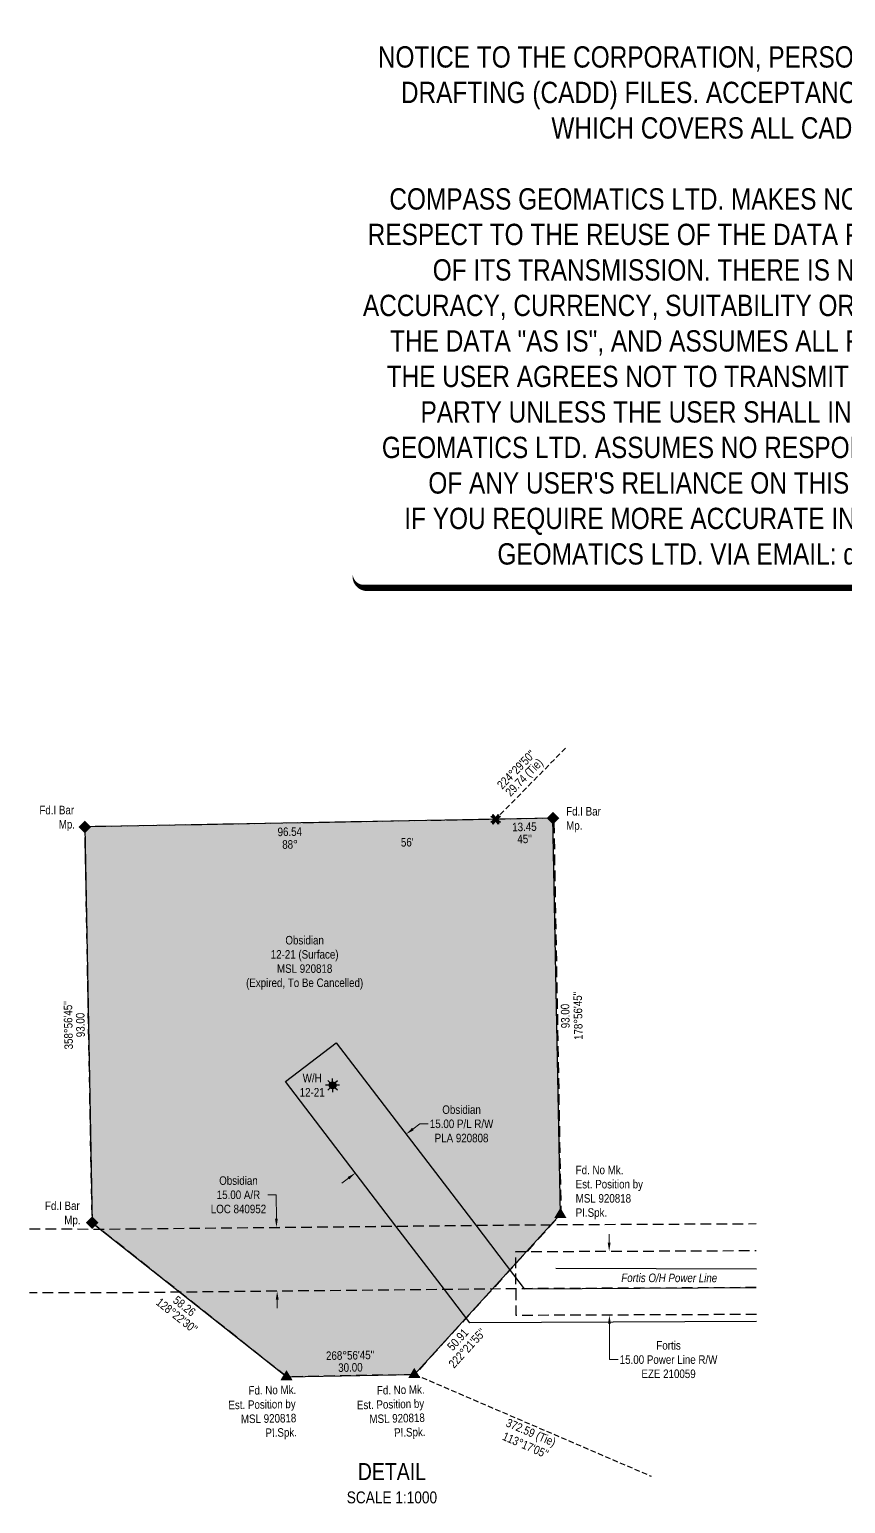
# Model space of a CAD drawing. Extents: x 583702 to 585722, y 5929029 to 5930851.
# Drawn here: x 583702 to 584660, y 5929121 to 5930851 of the extents above; entities that cross this region are included whole.
import ezdxf
from ezdxf.enums import TextEntityAlignment as Align

# ---------------------------------------------------------------- set-up
doc = ezdxf.new("R2010")
doc.units = 0
doc.header["$LTSCALE"] = 5
doc.header["$PDSIZE"] = 0.5
for name, pattern in [('foc-ACCESSROAD', [3.75, 2.5, -1.25]), ('foc-FLOWLINE', [3.75, 2.5, -1.25]), ('foc-TIELINE', [1.875, 1.25, -0.625]), ('foc-TRAV', [1.875, 1.25, -0.625])]:
    doc.linetypes.add(name, pattern=pattern)
doc.layers.get('Defpoints').update_dxf_attribs({"color": 9})
for name, color, linetype in [('AS-POWER', 104, 'foc-POWER'), ('AS-POWER-T', 104, 'Continuous'), ('C-AR', 13, 'foc-ACCESSROAD'), ('C-RW', 13, 'Continuous'), ('C-WS', 13, 'foc-ACCESSROAD'), ('C-WS-S', 8, 'Continuous'), ('CG-SIGNATURES', 7, 'Continuous'), ('DETAIL-T', 7, 'Continuous'), ('F-EZE', 190, 'foc-FLOWLINE'), ('L-BD', 7, 'Continuous'), ('L-MON', 1, 'Continuous'), ('L-TIE', 7, 'foc-TIELINE'), ('P-PROPOSED', 10, 'Continuous'), ('P-PROPOSED-H', 21, 'Continuous'), ('P-TRAV', 4, 'foc-TRAV')]:
    doc.layers.add(name, color=color, linetype=linetype)
for name, color, linetype, lineweight in [('C-AR-T', 13, 'Continuous', 9), ('C-RW-T', 13, 'Continuous', 9), ('C-WS-T', 13, 'Continuous', 9), ('F-EZE-T', 190, 'Continuous', 9)]:
    doc.layers.add(name, color=color, linetype=linetype, lineweight=lineweight)
doc.layers.add('DISCLAIMER', color=7, linetype='Continuous', plot=False)
doc.styles.add('80', font='ARIALN.TTF', dxfattribs={"height": 10})
doc.styles.add('80CG', font='ARIALN.TTF', dxfattribs={"height": 10})
doc.styles.add('80L', font='ARIALN.TTF', dxfattribs={"height": 10})
doc.styles.add('foc-LtypeFont', font='ARIALN.TTF', dxfattribs={"height": 7.35})
doc.linetypes.add('foc-POWER', pattern='A,6,-1,["P",foc-LtypeFont,S=0.2,R=0,X=-0.625,Y=-0.75],-1.24,4', length=12.24)
doc.dimstyles.new('Compass 5 000', dxfattribs={"dimscale": 5, "dimtxt": 9, "dimasz": 2, "dimexe": 0.2, "dimexo": 0.0625, "dimgap": 0.5, "dimtad": 0, "dimtih": 1, "dimtoh": 1, "dimzin": 0, "dimdsep": 46, "dimtxsty": '80CG', "dimcen": 0.1, "dimse1": 1, "dimse2": 1, "dimclrd": 256, "dimclrt": 256, "dimaunit": 1, "dimadec": 4, "dimazin": 0, "dimtfac": 0.06, "dimtofl": 0, "dimtmove": 0, "dimatfit": 1, "dimfxl": 0.2, "dimtolj": 1, "dimtzin": 0, "dimlwd": -1, "dimarcsym": 0})

# ---------------------------------------------------------------- blocks, each defined once
blk = doc.blocks.new('GAS')
h = blk.add_hatch(color=255)
h.dxf.hatch_style = 1
edge = h.paths.add_edge_path()
edge.add_arc((0, 0), 0.9, 0, 360)
for p, q in [((-0.81, 0), (-1.62, 0)), ((-0.57, 0.57), (-1.14, 1.14)), ((0, 0.81), (0, 1.62)), ((0.57, 0.57), (1.14, 1.14)), ((1.62, 0), (0.81, 0)), ((-0.57, -0.57), (-1.14, -1.14)), ((0, -0.81), (0, -1.62)), ((1.14, -1.14), (0.57, -0.57))]:
    blk.add_line(p, q)
blk.add_circle((0, 0), 0.8)
blk = doc.blocks.new('TRIA')
blk.add_hatch(color=255).paths.add_polyline_path([(-0.04, 1.52), (-1.47, -0.87), (1.39, -0.87)])
blk = doc.blocks.new('TRIAA')
blk.add_blockref('TRIA', (0, 0))
blk = doc.blocks.new('TRIB')
at = {"color": 1}
blk.add_lwpolyline([(-1.12, -0.67), (-0.04, 1.13), (1.04, -0.67)], close=True, dxfattribs=at)
blk = doc.blocks.new('TRIBB')
blk.add_blockref('TRIB', (0, 0))
blk = doc.blocks.new('TRICC')
for name in ['TRIAA', 'TRIBB']:
    blk.add_blockref(name, (0, 0))
blk = doc.blocks.new('plspike')
blk.add_blockref('TRICC', (0, 0))
blk = doc.blocks.new('TEMP')
h = blk.add_hatch(color=255)
h.dxf.hatch_style = 1
h.paths.add_polyline_path([(0, 0.25), (-0.67, 1.15), (-0.67, 0.67), (-1.15, 0.67), (-0.25, 0), (-1.15, -0.67), (-0.67, -0.67), (-0.67, -1.15), (0, -0.25), (0.67, -1.15), (0.67, -0.67), (1.15, -0.67), (0.25, 0), (1.15, 0.67), (0.67, 0.67), (0.67, 1.15)])
h.paths.add_polyline_path([(0.57, 0.85), (0.57, 0.57), (0.85, 0.57), (0.08, 0), (0.85, -0.57), (0.57, -0.57), (0.57, -0.85), (0, -0.08), (-0.57, -0.85), (-0.57, -0.57), (-0.85, -0.57), (-0.08, 0), (-0.85, 0.57), (-0.57, 0.57), (-0.57, 0.85), (0, 0.08)], flags=16)
h = blk.add_hatch(color=1)
h.dxf.hatch_style = 1
h.paths.add_polyline_path([(0, 0.08), (-0.57, 0.85), (-0.57, 0.57), (-0.85, 0.57), (-0.08, 0), (-0.85, -0.57), (-0.57, -0.57), (-0.57, -0.85), (0, -0.08), (0.57, -0.85), (0.57, -0.57), (0.85, -0.57), (0.08, 0), (0.85, 0.57), (0.57, 0.57), (0.57, 0.85)])
at = {"color": 1}
for p, q in [((-0.08, 0), (0.08, 0)), ((0, 0.08), (0, -0.08))]:
    blk.add_line(p, q, dxfattribs=at)
at = {"color": 255, "flags": 128}
blk.add_lwpolyline([(-0.25, 0), (-1.15, 0.67), (-0.67, 0.67), (-0.67, 1.15), (0, 0.25), (0.67, 1.15), (0.67, 0.67), (1.15, 0.67), (0.25, 0), (1.15, -0.67), (0.67, -0.67), (0.67, -1.15), (0, -0.25), (-0.67, -1.15), (-0.67, -0.67), (-1.15, -0.67)], close=True, dxfattribs=at)
at = {"color": 1, "flags": 128}
blk.add_lwpolyline([(-0.08, 0), (-0.85, 0.57), (-0.57, 0.57), (-0.57, 0.85), (0, 0.08), (0.57, 0.85), (0.57, 0.57), (0.85, 0.57), (0.08, 0), (0.85, -0.57), (0.57, -0.57), (0.57, -0.85), (0, -0.08), (-0.57, -0.85), (-0.57, -0.57), (-0.85, -0.57)], close=True, dxfattribs=at)
blk = doc.blocks.new('*D49')
at = {"layer": 'Defpoints', "color": 0, "transparency": 16777216}
for p in [(584454.1, 5929417.4), (584382.9, 5929342.1), (584454.4, 5929342.4)]:
    blk.add_point(p, dxfattribs=at)
at = {"layer": 'F-EZE-T', "transparency": 16777216}
for p, q in [((584382.6, 5929427.1), (584382.6, 5929437.1)), ((584383, 5929332.1), (584383.1, 5929289.8)), ((584383.1, 5929289.8), (584393.1, 5929289.8))]:
    blk.add_line(p, q, dxfattribs=at)
for points in [[(584384.3, 5929427.2), (584380.9, 5929427.1), (584382.6, 5929417.1)], [(584384.6, 5929332.1), (584381.3, 5929332.1), (584382.9, 5929342.1)]]:
    blk.add_solid(points, dxfattribs=at)
at = {"layer": 'F-EZE-T', "transparency": 16777216, "insert": (584452.3, 5929289.8), "char_height": 10, "attachment_point": 5, "style": '80CG'}
blk.add_mtext('\\A1;Fortis\\P15.00 Power Line R/W\\PEZE 210059', dxfattribs=at)
blk = doc.blocks.new('*D50')
at = {"layer": 'C-RW-T', "transparency": 16777216}
for p, q in [((584152.3, 5929560.5), (584160.3, 5929566.6)), ((584160.3, 5929566.6), (584170.3, 5929566.6)), ((584076.8, 5929502.9), (584068.8, 5929496.8))]:
    blk.add_line(p, q, dxfattribs=at)
for points in [[(584151.3, 5929561.9), (584153.3, 5929559.2), (584144.4, 5929554.5)], [(584075.8, 5929504.2), (584077.8, 5929501.5), (584084.7, 5929508.9)]]:
    blk.add_solid(points, dxfattribs=at)
at = {"layer": 'Defpoints', "color": 0, "transparency": 16777216}
for p in [(584144.4, 5929554.5), (584160.8, 5929533), (584101.1, 5929487.5)]:
    blk.add_point(p, dxfattribs=at)
at = {"layer": 'C-RW-T', "transparency": 16777216, "insert": (584209.4, 5929566.6), "char_height": 10, "attachment_point": 5, "style": '80CG'}
blk.add_mtext('\\A1;Obsidian \\P15.00 P/L R/W\\PPLA 920808', dxfattribs=at)
blk = doc.blocks.new('*D51')
at = {"layer": 'C-AR-T', "transparency": 16777216}
for p, q in [((583991.9, 5929483.3), (583981.9, 5929483.3)), ((583992.1, 5929455.2), (583991.9, 5929483.3)), ((583993.1, 5929360.1), (583993.2, 5929350.1))]:
    blk.add_line(p, q, dxfattribs=at)
for points in [[(583993.8, 5929455.2), (583990.5, 5929455.2), (583992.2, 5929445.2)], [(583994.8, 5929360.2), (583991.4, 5929360.1), (583993, 5929370.1)]]:
    blk.add_solid(points, dxfattribs=at)
at = {"layer": 'Defpoints', "color": 0, "transparency": 16777216}
for p in [(583992.2, 5929445.2), (583976, 5929445), (583976.8, 5929370)]:
    blk.add_point(p, dxfattribs=at)
at = {"layer": 'C-AR-T', "transparency": 16777216, "insert": (583947.6, 5929483.3), "char_height": 10, "attachment_point": 5, "style": '80CG'}
blk.add_mtext('\\A1;Obsidian\\P15.00 A/R\\PLOC 840952', dxfattribs=at)
blk = doc.blocks.new('SMONA')
blk.add_hatch(color=255).paths.add_polyline_path([(0, -1.49), (1.49, 0), (0, 1.49), (-1.49, 0)])
blk = doc.blocks.new('SMONAA')
blk.add_blockref('SMONA', (0, 0))
blk = doc.blocks.new('SMONB')
at = {"color": 1}
blk.add_solid([(0, 1.2), (1.2, 0), (-1.2, 0), (0, -1.2)], dxfattribs=at)
blk = doc.blocks.new('SMONBB')
blk.add_blockref('SMONB', (0, 0))
blk = doc.blocks.new('SMONCC')
for name in ['SMONAA', 'SMONBB']:
    blk.add_blockref(name, (0, 0))
blk = doc.blocks.new('FDIBAR')
blk.add_blockref('SMONCC', (0, 0))
blk = doc.blocks.new('Disclaimer_Legal')
at = {"layer": 'DISCLAIMER', "color": 254, "flags": 128}
blk.add_lwpolyline([(-3612.9, -1104.6, 37.5, 37.5, 0), (4096.1, -1104.6, 37.5, 37.5, 0.414214), (4171.1, -1029.6, 37.5, 37.5, 0), (4171.1, 2078.7, 37.5, 0, 0.414214), (4096.1, 2153.7, 0, 0, 0), (-3612.9, 2153.7, 0, 0, 0.414214), (-3687.9, 2078.7, 0, 0, 0), (-3687.9, -1029.6, 0, 37.5, 0.414214)], format="xyseb", close=True, dxfattribs=at)
at = {"layer": 'DISCLAIMER', "color": 254, "insert": (241.6, 533.9), "char_height": 125, "width": 7717.568, "attachment_point": 5, "style": '80'}
blk.add_mtext('NOTICE TO THE CORPORATION, PERSON &/OR PERSONS REGARDING THIS COMPUTER AIDED DESIGN AND DRAFTING (CADD) FILES. ACCEPTANCE OF THE CADD DATA IS BASED ON THE FOLLOWING DISCLAIMER WHICH COVERS ALL CADD DATA RECIEVED FROM COMPASS GEOMATICS LTD.\\P{\\fArial Narrow|b1|i0|c0|p34;DISCLAIMER}\\PCOMPASS GEOMATICS LTD. MAKES NO REPRESENTATION OR WARRANTIES, EXPRESS OR IMPLIED, WITH RESPECT TO THE REUSE OF THE DATA PROVIDED HEREWITH, REGARDLESS OF ITS FORMAT OR THE MEANS OF ITS TRANSMISSION. THERE IS NO GUARANTEE OR REPRESENTATION TO THE USER AS TO THE ACCURACY, CURRENCY, SUITABILITY OR RELIABILITY OF THIS DATA FOR ANY PURPOSE. THE USER ACCEPTS THE DATA "AS IS", AND ASSUMES ALL RISKS ASSOCIATED WITH ITS USE. BY ACCEPTANCE OF THIS DATA, THE USER AGREES NOT TO TRANSMIT THIS DATA OR PROVIDE ACCESS OR ANY PART OF IT TO ANOTHER PARTY UNLESS THE USER SHALL INCLUDE WITH THE DATA A COPY OF THIS DISCLAIMER. COMPASS GEOMATICS LTD. ASSUMES NO RESPONSIBILITY FOR ACTUAL OR CONSEQUENTIAL DAMAGE AS A RESULT OF ANY USER\'S RELIANCE ON THIS DATA. THIS CADD FILE IS FOR ILLUSTRATION PURPOSES ONLY.\\PIF YOU REQUIRE MORE ACCURATE INFORMATION, PLEASE CONTACT DARCI ANGLEHART AT COMPASS GEOMATICS LTD. VIA EMAIL: darci.anglehart@compassgeomatics.ca OR CELL: 506-961-7292', dxfattribs=at)

msp = doc.modelspace()

# ---------------------------------------------------------------- hatches: boundary and pattern name
at = {"layer": 'P-PROPOSED-H'}
h = msp.add_hatch(color=256, dxfattribs=at)
h.dxf.hatch_style = 1
h.paths.add_polyline_path([(584154.109, 5929272.556), (584325.564, 5929460.556), (584316.589, 5929925.416), (583767.239, 5929915.131), (583775.899, 5929450.566), (584004.179, 5929269.796)])

# ---------------------------------------------------------------- linework, layer by layer
at = {"layer": 'AS-POWER'}
msp.add_line((584319.878, 5929397.01), (584555.319, 5929396.503), dxfattribs=at)
at = {"layer": 'C-AR', "flags": 128}
for points in [[(583702.465, 5929443.256), (583783.885, 5929443.166), (583794.912, 5929443.157), (584132.326, 5929446.619), (584226.004, 5929447.582), (584282.3, 5929448.159), (584323.913, 5929448.356), (584555.075, 5929449.462)], [(583702.465, 5929443.256), (583783.885, 5929443.166), (583794.912, 5929443.157), (584323.913, 5929448.356), (584555.075, 5929449.462)], [(584555.271, 5929374.427), (584282.864, 5929373.123), (584255.122, 5929372.839), (584189.188, 5929372.16), (583877.679, 5929368.959), (583796.314, 5929368.122), (583702.382, 5929368.226)], [(584555.271, 5929374.427), (584282.864, 5929373.123), (584255.122, 5929372.839), (584189.188, 5929372.16), (583877.679, 5929368.959), (583796.314, 5929368.122), (583702.382, 5929368.226)]]:
    msp.add_lwpolyline(points, dxfattribs=at)
at = {"layer": 'C-RW'}
msp.add_lwpolyline([(584555.456, 5929334.561), (584219.041, 5929333.065), (584189.188, 5929372.16), (584132.326, 5929446.619), (584002.721, 5929616.337), (584062.352, 5929661.88), (584226.004, 5929447.582), (584270.33, 5929389.536), (584282.864, 5929373.123), (584555.271, 5929374.427)], dxfattribs=at)
at = {"layer": 'C-WS', "flags": 128}
msp.add_lwpolyline([(584154.382, 5929272.328), (584004.339, 5929269.6), (583775.899, 5929450.566), (583767.44, 5929915.704), (584317.6, 5929925.714), (584326.062, 5929460.565), (584154.382, 5929272.328)], close=True, dxfattribs=at)
at = {"layer": 'F-EZE', "flags": 128}
msp.add_lwpolyline([(584555.423, 5929342.817), (584273.429, 5929341.684), (584273.292, 5929373.026), (584273.236, 5929385.729), (584273.207, 5929392.692), (584273.103, 5929416.648), (584295.115, 5929416.742), (584555.226, 5929417.875)], dxfattribs=at)
msp.add_lwpolyline([(584555.423, 5929342.817), (584273.429, 5929341.684), (584273.292, 5929373.026), (584273.236, 5929385.729), (584273.207, 5929392.692), (584273.103, 5929416.648), (584295.115, 5929416.742), (584555.226, 5929417.875)], dxfattribs=at)
at = {"layer": 'L-TIE'}
msp.add_line((584154.109, 5929272.556), (584431.732, 5929153.077), dxfattribs=at)
at = {"layer": 'P-PROPOSED'}
msp.add_lwpolyline([(584154.109, 5929272.556), (584325.564, 5929460.556), (584316.589, 5929925.416), (583767.239, 5929915.131), (583775.899, 5929450.566), (584004.179, 5929269.796)], close=True, dxfattribs=at)
at = {"layer": 'P-TRAV'}
msp.add_line((584331.47, 5930007.711), (584249.369, 5929924.157), dxfattribs=at)

# ---------------------------------------------------------------- block references
at = {"layer": 'C-WS-S', "xscale": 4.997737050000014, "yscale": 4.997737050000014, "zscale": 4.997737050000014}
msp.add_blockref('GAS', (584058, 5929611.896), dxfattribs=at)
at = {"layer": 'CG-SIGNATURES', "xscale": 0.2, "yscale": 0.2, "zscale": 0.2}
msp.add_blockref('Disclaimer_Legal', (584819.337, 5930416.864), dxfattribs=at)
at = {"layer": 'L-MON', "xscale": 4.997737050000014, "yscale": 4.997737050000014, "zscale": 4.997737050000014}
for name, p in [('TEMP', (584249.369, 5929924.157)), ('plspike', (584325.564, 5929460.556)), ('plspike', (584004.179, 5929269.796)), ('plspike', (584154.109, 5929272.556))]:
    msp.add_blockref(name, p, dxfattribs=at)
at = {"layer": 'L-MON', "color": 1, "xscale": 4.997737050000003, "yscale": 4.997737050000003, "zscale": 4.997737050000003}
for p in [(584316.589, 5929925.416), (583767.239, 5929915.131), (583775.899, 5929450.566)]:
    msp.add_blockref('FDIBAR', p, dxfattribs=at)

# ---------------------------------------------------------------- texts
at = {"layer": 'C-RW-T', "insert": (584034.101, 5929612.04), "char_height": 9.9955, "width": 27.26358, "attachment_point": 5, "style": '80CG'}
msp.add_mtext('\\A1;W/H\\P12-21', dxfattribs=at)
at = {"layer": 'C-WS-T', "insert": (584025.265, 5929755.734), "char_height": 9.99545, "width": 136.87262, "attachment_point": 5, "style": '80CG'}
msp.add_mtext('\\A1;Obsidian \\P12-21 (Surface)\\PMSL 920818\\P(Expired, To Be Cancelled)', dxfattribs=at)
at = {"layer": 'DETAIL-T', "color": 3, "insert": (584127.688, 5929144.669), "char_height": 19.99095, "width": 105.45784, "attachment_point": 5, "style": '80CG'}
msp.add_mtext('DETAIL\\P{\\H0.7x;SCALE 1:1000}', dxfattribs=at)
at = {"layer": 'L-BD', "style": '80L'}
for s, height, rotation, p in [("224°29'50''", 9.99547, 45.5026, (584273.487, 5929982.573)), ('29.74 (Tie)', 9.99547, 45.5026, (584283.646, 5929972.59)), ('96.54', 9.9955, 1.072547, (584007.842, 5929909.638)), ('13.45', 9.9955, 1.072547, (584283.157, 5929915.292)), ('88°', 9.9955, 1.072547, (584008.122, 5929894.648)), ("56'", 9.9955, 1.072547, (584145.693, 5929897.223)), ("45''", 9.9955, 1.072547, (584283.423, 5929901.051)), ("358°56'45''", 9.99547, 91.0679, (583747.834, 5929682.406)), ('93.00', 9.9955, 91.106032, (584331.07, 5929693.179)), ("178°56'45''", 9.99547, 91.106032, (584346.061, 5929693.468)), ('93.00', 9.9955, 91.0679, (583762.075, 5929682.671)), ("128°22'30''", 9.99547, 321.625016, (583875.302, 5929341.57)), ('58.26', 9.9955, 321.625016, (583884.144, 5929352.736)), ('50.91', 9.9955, 47.635302, (584204.938, 5929313.456)), ("222°21'55''", 9.99547, 47.635302, (584216.016, 5929303.353)), ("268°56'45''", 9.99547, 1.0546, (584078.707, 5929294.911)), ('30.00', 9.9955, 1.0546, (584078.97, 5929280.67)), ('372.59 (Tie)', 9.99547, 336.714712, (584290.38, 5929203.215)), ("113°17'05''", 9.99547, 336.714712, (584284.453, 5929189.444))]:
    msp.add_text(s, height=height, rotation=rotation, dxfattribs=at).set_placement(p, align=Align.MIDDLE)
at = {"layer": 'L-MON', "char_height": 10, "attachment_point": 1, "style": '80L'}
for s, width, insert in [('\\pi1.0618;Fd.I Bar\\P\\pi23.74256;Mp.', 41.00723, (583712.932, 5929939.992)), ('Fd.I Bar\\PMp.', 41.00723, (584332.111, 5929938.547)), ('Fd. No Mk.\\PEst. Position by\\PMSL 920818\\PPI.Spk.', 78.96767, (584343.332, 5929517.504)), ('\\pi1.0618;Fd.I Bar\\P\\pi23.74256;Mp.', 41.00723, (583719.511, 5929475.454))]:
    msp.add_mtext_dynamic_manual_height_columns(s, width=width, gutter_width=50, heights=[0], dxfattribs=dict(at, insert=insert))
for insert, rotation in [((583934.389, 5929258.171), 1.054615), ((584085.023, 5929258.149), 1.360039)]:
    msp.add_mtext_dynamic_manual_height_columns('\\pi24.88854;Fd. No Mk.\\P\\pi1.00723;Est. Position by\\P\\pi15.37285;MSL 920818\\P\\pi43.89263;PI.Spk.', width=78.96767, gutter_width=50, heights=[0], dxfattribs=dict(at, insert=insert, rotation=rotation))

# ---------------------------------------------------------------- dimensions: what is measured, and where the dimension line sits
at = {"layer": 'C-AR-T'}
dim = msp.add_linear_dim(base=(583992.243, 5929445.182), p1=(583976.77, 5929369.977), p2=(583976, 5929445.015), angle=90.587933, text='Obsidian\\P15.00 A/R\\PLOC 840952', dimstyle='Compass 5 000', dxfattribs=at)
dim.commit()
dim.dimension.update_dxf_attribs({"geometry": '*D51', "text_midpoint": (583947.581, 5929483.341), "dimtype": 161})
at = {"layer": 'C-RW-T'}
dim = msp.add_linear_dim(base=(584144.377, 5929554.47), p1=(584101.12, 5929487.484), p2=(584160.754, 5929533.025), angle=37.367732, text='Obsidian \\P15.00 P/L R/W\\PPLA 920808', dimstyle='Compass 5 000', dxfattribs=at)
dim.commit()
dim.dimension.update_dxf_attribs({"geometry": '*D50', "text_midpoint": (584209.358, 5929566.609), "dimtype": 161})
at = {"layer": 'F-EZE-T'}
dim = msp.add_linear_dim(base=(584382.938, 5929342.124), p1=(584454.092, 5929417.435), p2=(584454.394, 5929342.411), angle=270.230376, text='Fortis\\P15.00 Power Line R/W\\PEZE 210059', dimstyle='Compass 5 000', dxfattribs=at)
dim.commit()
dim.dimension.update_dxf_attribs({"geometry": '*D49', "text_midpoint": (584452.289, 5929289.804), "dimtype": 161})

# ---------------------------------------------------------------- next in the draw order: texts
at = {"layer": 'AS-POWER-T', "insert": (584396.843, 5929390.923), "char_height": 9.98848, "attachment_point": 1, "rotation": 359.876701, "style": '80L', "bg_fill": 2}
msp.add_mtext_dynamic_manual_height_columns('{\\fArial Narrow|b0|i1|c0|p34;Fortis O/H Power Line}', width=112.40424, gutter_width=49.993, heights=[0], dxfattribs=at)

doc.saveas('drawing.dxf')
